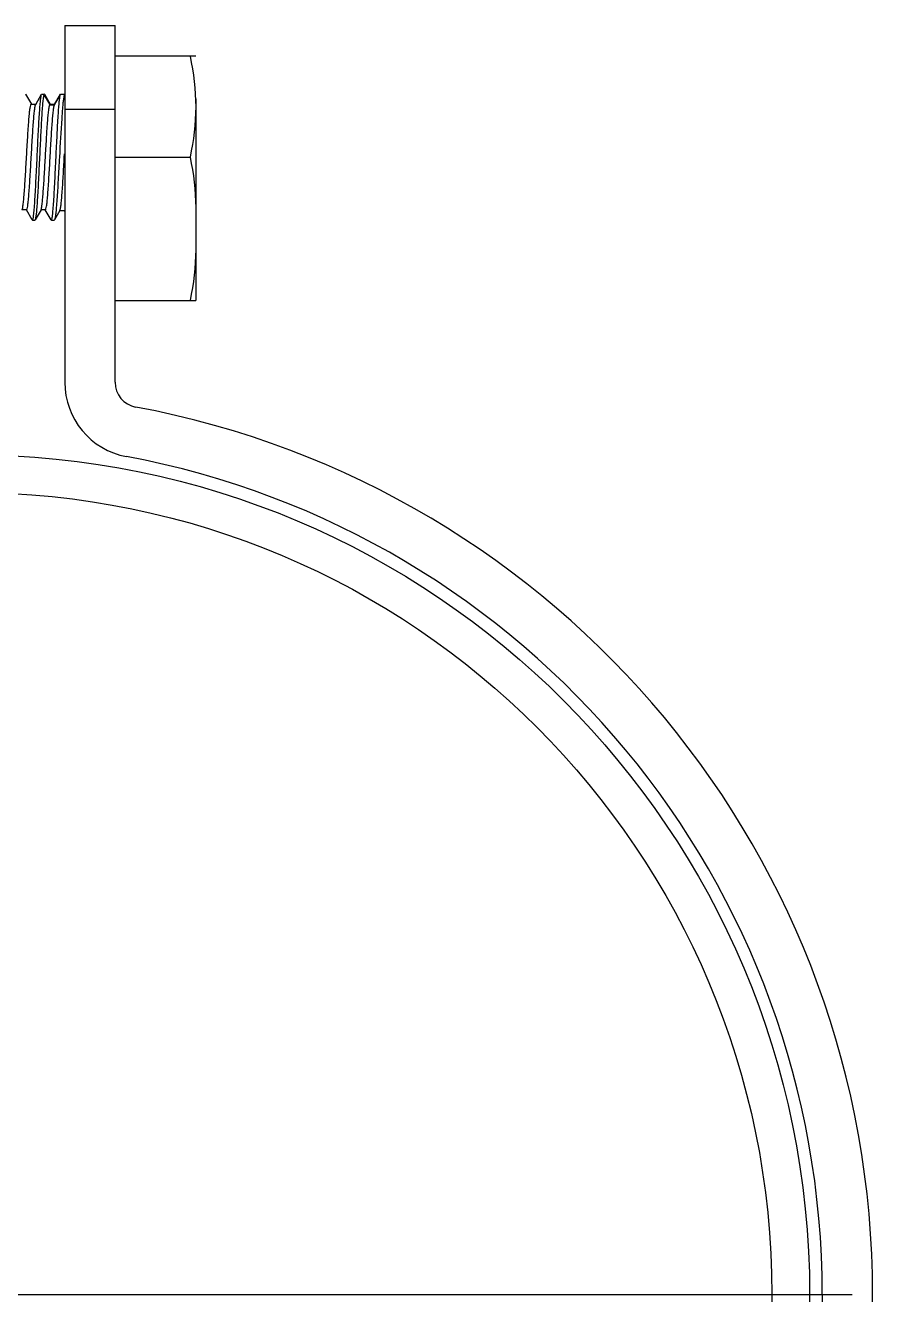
# Model space of a CAD drawing. Extents: x 27938 to 1507990, y 110129 to 923079.
# Drawn here: x 480281 to 480649, y 366011 to 366563 of the extents above; entities that cross this region are included whole.
import ezdxf

# ---------------------------------------------------------------- set-up
doc = ezdxf.new("R2010")
doc.units = 0
doc.header["$LTSCALE"] = 1000
doc.header["$MEASUREMENT"] = 0
doc.linetypes.add('CENTER', pattern=[50.8, 31.75, -6.35, 6.35, -6.35])

msp = doc.modelspace()

# ---------------------------------------------------------------- linework, layer by layer
at = {"linetype": 'Continuous'}
for p, q in [((480297.81, 366562.61), (480297.81, 366407.45)), ((480297.81, 366562.61), (480319.73, 366562.61)), ((480319.73, 366407.45), (480319.73, 366562.61)), ((480354.79, 366549.16), (480319.73, 366549.16)), ((480280.8, 366532.63), (480280.69, 366532.72)), ((480280.8, 366532.63), (480283.3, 366528.31)), ((480285.18, 366528.18), (480287.77, 366532.63)), ((480287.77, 366532.63), (480287.88, 366532.72)), ((480287.88, 366532.72), (480288.91, 366532.72)), ((480288.91, 366532.72), (480288.74, 366532.5)), ((480288.74, 366532.5), (480291.3, 366528.1)), ((480289.02, 366532.63), (480291.52, 366528.31)), ((480293.36, 366528.1), (480295.93, 366532.5)), ((480293.4, 366528.18), (480295.99, 366532.63)), ((480295.93, 366532.5), (480295.99, 366532.63)), ((480295.99, 366532.63), (480296.1, 366532.72)), ((480296.1, 366532.72), (480297.81, 366532.72)), ((480354.79, 366530.72), (480354.79, 366443.06)), ((480283.25, 366528.29), (480285.24, 366528.29)), ((480291.3, 366528.1), (480291.47, 366528.29)), ((480291.3, 366528.1), (480293.36, 366528.1)), ((480291.47, 366528.29), (480293.46, 366528.29)), ((480293.36, 366528.1), (480293.4, 366528.18)), ((480297.81, 366526.25), (480319.73, 366526.25)), ((480297.63, 366505.34), (480297.71, 366506.75)), ((480319.73, 366505.33), (480352.32, 366505.33)), ((480281.2, 366482.37), (480279.21, 366482.37)), ((480283.66, 366478.03), (480281.15, 366482.34)), ((480287.49, 366482.48), (480284.91, 366478.03)), ((480289.42, 366482.37), (480287.43, 366482.37)), ((480291.88, 366478.03), (480289.37, 366482.34)), ((480295.72, 366482.15), (480293.34, 366478.05)), ((480297.65, 366482.04), (480295.65, 366482.04)), ((480297.81, 366481.64), (480297.6, 366482.01)), ((480283.66, 366478.03), (480283.77, 366477.93)), ((480283.77, 366477.93), (480284.8, 366477.93)), ((480284.91, 366478.03), (480284.8, 366477.93)), ((480291.88, 366478.03), (480291.99, 366477.93)), ((480291.99, 366477.93), (480293.21, 366477.93)), ((480293.34, 366478.05), (480293.21, 366477.93)), ((480319.73, 366443.06), (480354.79, 366443.06)), ((480627.37, 366010.76), (480627.37, 365645.59)), ((480649.29, 365645.59), (480649.29, 366010.76))]:
    msp.add_line(p, q, dxfattribs=at)
at = {"color": 0, "linetype": 'CENTER'}
msp.add_line((479873.11, 366010.76), (480640.33, 366010.76), dxfattribs=at)
at = {"linetype": 'Continuous'}
for radius in [365.17, 348.74]:
    msp.add_circle((480256.72, 366010.76), radius, dxfattribs=at)
for centre, radius, start, end in [((480444.69, 366513.56), 148.42, 174.723, 175.0353), ((480330.68, 366407.45), 32.87, 180, 259.438), ((480330.68, 366407.45), 10.96, 180, 259.438), ((480256.72, 366010.76), 392.57, 0, 79.438), ((480256.72, 366010.76), 370.65, 0, 79.438)]:
    msp.add_arc(centre, radius, start, end, dxfattribs=at)
for points in [[(480352.32, 366549.16), (480353.84, 366541.97), (480354.79, 366534.6), (480354.79, 366527.25)], [(480354.79, 366527.25), (480354.79, 366519.89), (480353.84, 366512.52), (480352.32, 366505.33)], [(480352.32, 366505.33), (480353.84, 366498.14), (480354.79, 366490.77), (480354.79, 366483.41)], [(480354.79, 366464.98), (480354.79, 366457.63), (480353.84, 366450.26), (480352.32, 366443.06)]]:
    msp.add_open_spline(points, degree=3, dxfattribs=at)
for points, knots in [([(480285.82, 366505.33), (480285.98, 366508.65), (480286.21, 366513.49), (480286.54, 366519.67), (480286.78, 366523.68), (480287.02, 366527.04), (480287.23, 366529.68), (480287.48, 366531.43), (480287.62, 366532.37), (480287.77, 366532.63)], [0, 0, 0, 0, 0.364025, 0.530311, 0.678336, 0.803029, 0.900137, 0.966414, 1, 1, 1, 1]), ([(480288.74, 366532.5), (480288.61, 366532.17), (480288.46, 366531.16), (480288.23, 366529.27), (480288.01, 366526.6), (480287.68, 366521.76), (480287.3, 366514.59), (480287.01, 366508.56), (480286.85, 366505.33)], [0, 0, 0, 0, 0.03994, 0.110597, 0.209953, 0.334863, 0.644572, 1, 1, 1, 1]), ([(480289.02, 366532.63), (480289, 366532.66), (480288.98, 366532.7), (480288.93, 366532.72), (480288.91, 366532.72)], [0, 0, 0, 0, 0.600908, 1, 1, 1, 1]), ([(480294.04, 366505.33), (480294.2, 366508.56), (480294.49, 366514.59), (480294.87, 366521.76), (480295.2, 366526.6), (480295.42, 366529.27), (480295.65, 366531.16), (480295.8, 366532.17), (480295.93, 366532.5)], [0, 0, 0, 0, 0.355428, 0.665137, 0.790047, 0.889403, 0.96006, 1, 1, 1, 1]), ([(480297.81, 366532.69), (480297.67, 366532.57), (480297.53, 366531.98), (480297.3, 366530.92), (480297.09, 366529.24), (480296.96, 366527.95), (480296.89, 366527.21)], [0, 0, 0, 0, 0.09877, 0.299863, 0.602238, 1, 1, 1, 1]), ([(480279.27, 366482.48), (480279.42, 366482.74), (480279.57, 366483.59), (480279.82, 366485.19), (480280.04, 366487.54), (480280.29, 366490.52), (480280.53, 366494.03), (480280.86, 366499.4), (480281.18, 366505.03), (480281.5, 366510.71), (480281.75, 366514.78), (480281.99, 366518.51), (480282.23, 366521.76), (480282.47, 366524.43), (480282.7, 366526.39), (480282.92, 366527.6), (480283.08, 366528.13), (480283.2, 366528.29), (480283.25, 366528.29)], [0, 0, 0, 0, 0.018976, 0.054804, 0.106454, 0.17214, 0.249527, 0.335846, 0.522669, 0.61646, 0.705997, 0.788065, 0.859721, 0.918408, 0.962058, 0.98923, 0.996484, 1, 1, 1, 1]), ([(480281.2, 366482.37), (480281.25, 366482.37), (480281.37, 366482.53), (480281.53, 366483.06), (480281.75, 366484.27), (480281.98, 366486.23), (480282.22, 366488.9), (480282.46, 366492.16), (480282.7, 366495.89), (480282.94, 366499.96), (480283.27, 366505.63), (480283.59, 366511.26), (480283.92, 366516.63), (480284.16, 366520.15), (480284.41, 366523.13), (480284.63, 366525.48), (480284.88, 366527.07), (480285.03, 366527.92), (480285.18, 366528.18)], [0, 0, 0, 0, 0.003514, 0.010772, 0.03795, 0.081609, 0.140308, 0.211978, 0.294061, 0.383612, 0.477416, 0.664254, 0.750572, 0.827952, 0.893624, 0.945254, 0.981055, 1, 1, 1, 1]), ([(480287.49, 366482.48), (480287.63, 366482.72), (480287.78, 366483.51), (480288.01, 366485.01), (480288.23, 366487.19), (480288.46, 366489.96), (480288.69, 366493.25), (480289.02, 366498.32), (480289.4, 366505.02), (480289.85, 366512.87), (480290.23, 366518.96), (480290.56, 366523.08), (480290.79, 366525.36), (480291.02, 366526.96), (480291.18, 366527.82), (480291.3, 366528.1)], [0, 0, 0, 0, 0.017949, 0.051483, 0.099746, 0.16121, 0.233875, 0.31535, 0.493787, 0.673153, 0.829955, 0.893299, 0.943723, 0.979621, 1, 1, 1, 1]), ([(480289.42, 366482.37), (480289.47, 366482.37), (480289.59, 366482.53), (480289.75, 366483.05), (480289.97, 366484.24), (480290.19, 366486.16), (480290.43, 366488.79), (480290.66, 366491.99), (480290.91, 366495.66), (480291.15, 366499.68), (480291.47, 366505.3), (480291.78, 366510.89), (480292.11, 366516.25), (480292.35, 366519.78), (480292.59, 366522.8), (480292.82, 366525.21), (480293.06, 366526.9), (480293.23, 366527.81), (480293.36, 366528.1)], [0, 0, 0, 0, 0.003476, 0.010618, 0.037351, 0.080307, 0.138095, 0.208722, 0.289712, 0.378215, 0.471113, 0.656939, 0.743312, 0.821202, 0.88787, 0.940988, 0.978742, 1, 1, 1, 1]), ([(480296.82, 366526.4), (480296.7, 366524.97), (480296.17, 366517.95), (480295.8, 366510.92), (480295.5, 366505.33)], [0, 0, 0, 0, 0.204958, 1, 1, 1, 1]), ([(480283.77, 366477.93), (480283.83, 366477.93), (480283.95, 366478.16), (480284.05, 366478.53), (480284.18, 366479.2), (480284.36, 366480.55), (480284.58, 366482.84), (480284.82, 366486.2), (480285.07, 366490.31), (480285.32, 366494.98), (480285.57, 366500.05), (480285.74, 366503.55), (480285.82, 366505.33)], [0, 0, 0, 0, 0.006689, 0.021763, 0.04594, 0.079164, 0.171568, 0.295631, 0.446658, 0.618889, 0.805716, 1, 1, 1, 1]), ([(480286.85, 366505.33), (480286.69, 366502.01), (480286.46, 366497.17), (480286.14, 366490.99), (480285.9, 366486.98), (480285.66, 366483.62), (480285.45, 366480.99), (480285.19, 366479.23), (480285.06, 366478.29), (480284.91, 366478.03)], [0, 0, 0, 0, 0.363958, 0.530225, 0.678245, 0.80294, 0.900061, 0.966367, 1, 1, 1, 1]), ([(480291.99, 366477.93), (480292.05, 366477.93), (480292.17, 366478.16), (480292.27, 366478.53), (480292.4, 366479.2), (480292.58, 366480.55), (480292.79, 366482.84), (480293.04, 366486.2), (480293.29, 366490.31), (480293.54, 366494.98), (480293.79, 366500.05), (480293.96, 366503.55), (480294.04, 366505.33)], [0, 0, 0, 0, 0.00669, 0.021764, 0.045942, 0.079166, 0.171571, 0.295634, 0.446661, 0.618891, 0.805717, 1, 1, 1, 1]), ([(480295.5, 366505.33), (480295.32, 366502.03), (480295.06, 366497.21), (480294.69, 366491.05), (480294.43, 366487.06), (480294.17, 366483.7), (480293.93, 366481.05), (480293.66, 366479.27), (480293.5, 366478.32), (480293.34, 366478.05)], [0, 0, 0, 0, 0.362263, 0.527925, 0.675614, 0.80033, 0.897877, 0.965043, 1, 1, 1, 1]), ([(480295.72, 366482.15), (480295.86, 366482.39), (480296.01, 366483.2), (480296.25, 366484.74), (480296.46, 366486.99), (480296.7, 366489.85), (480296.93, 366493.24), (480297.25, 366498.46), (480297.48, 366502.54), (480297.63, 366505.34)], [0, 0, 0, 0, 0.036124, 0.104043, 0.201926, 0.326585, 0.473883, 0.638923, 1, 1, 1, 1])]:
    msp.add_open_spline(points, degree=3, knots=knots, dxfattribs=at)

doc.saveas('drawing.dxf')
